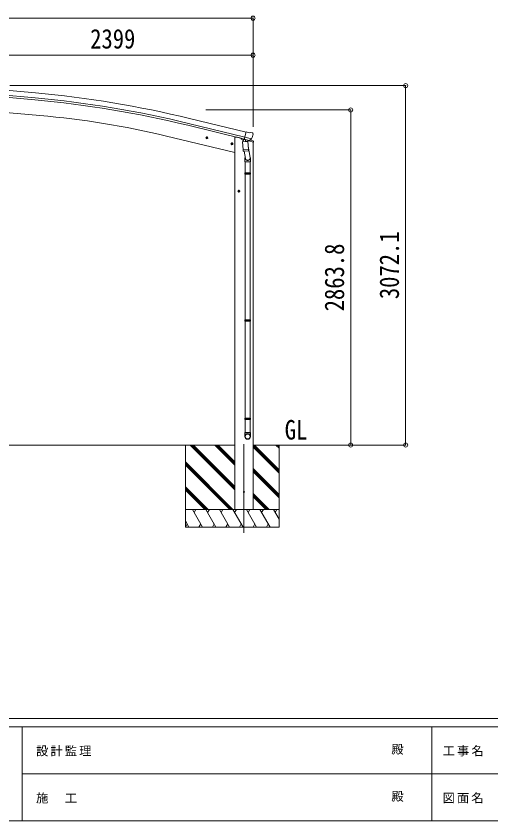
# Model space of a CAD drawing. Units: millimetres at full size. Extents: x -9783 to 33769, y -6828 to 6752.
# Drawn here: x -4022 to 36, y -6828 to 49 of the extents above; entities that cross this region are included whole.
import ezdxf
from ezdxf.enums import TextEntityAlignment as Align

# ---------------------------------------------------------------- set-up
doc = ezdxf.new("R2010")
doc.units = ezdxf.units.MM
doc.header["$LTSCALE"] = 35
doc.header["$PDMODE"] = 32
doc.header["$PDSIZE"] = 35
for name, color, linetype, lineweight in [('0-0_0', 7, 'Continuous', 9), ('0-1_本体', 4, 'Continuous', 9), ('0-2_部品', 7, 'Continuous', 9), ('0-8_PARTS2', 2, 'Continuous', 9), ('0-A_寸法', 6, 'Continuous', 9), ('F-0_240', 7, 'Continuous', 9)]:
    doc.layers.add(name, color=color, linetype=linetype, lineweight=lineweight)
doc.styles.add('ＭＳ ゴシック', font='')
doc.styles.get('ＭＳ ゴシック').set_extended_font_data('MS Gothic')

msp = doc.modelspace()

# ---------------------------------------------------------------- linework, layer by layer
at = {"layer": '0-0_0', "color": 6}
for p, q in [((-692.55, -3616.8), (-692.55, -544.7)), ((-1161.57, -753), (-1161.57, -3616.8))]:
    msp.add_line(p, q, dxfattribs=at)
at = {"layer": '0-0_0'}
for p, q in [((-2152.07, -3616.8), (-4474.17, -3616.8)), ((-2574.32, -3616.8), (-2574.32, -4316.8)), ((-2152.07, -3999.06), (-2534.34, -3616.8)), ((-2152.07, -3984.92), (-2520.2, -3616.8)), ((-2152.07, -3970.78), (-2506.05, -3616.8)), ((-2152.07, -3786.93), (-2322.21, -3616.8)), ((-2152.07, -3772.79), (-2308.06, -3616.8)), ((-2152.07, -3758.65), (-2293.92, -3616.8)), ((-1400.24, -3616.8), (-1996.57, -3616.8)), ((-1774.32, -3842.17), (-1996.57, -3619.92)), ((-1774.32, -3856.31), (-1996.57, -3634.07)), ((-1774.32, -3828.03), (-1985.55, -3616.8)), ((-1774.32, -3644.18), (-1801.71, -3616.8)), ((-1774.32, -3630.04), (-1787.56, -3616.8)), ((-1774.32, -3616.8), (-1774.32, -4316.8)), ((-2168.18, -4166.8), (-2574.32, -3760.66)), ((-2182.32, -4166.8), (-2574.32, -3774.8)), ((-2196.47, -4166.8), (-2574.32, -3788.95)), ((-1774.32, -4040.16), (-1996.57, -3817.91)), ((-1774.32, -4054.3), (-1996.57, -3832.05)), ((-1774.32, -4068.45), (-1996.57, -3846.2)), ((-2380.31, -4166.8), (-2574.32, -3972.79)), ((-2394.46, -4166.8), (-2574.32, -3986.94)), ((-2408.6, -4166.8), (-2574.32, -4001.08)), ((-1859.81, -4166.8), (-1996.57, -4030.04)), ((-1873.96, -4166.8), (-1996.57, -4044.19)), ((-1888.1, -4166.8), (-1996.57, -4058.33)), ((-2574.32, -4166.8), (-1774.32, -4166.8)), ((-2428.94, -4316.8), (-2515.54, -4166.8)), ((-2500.54, -4192.78), (-2485.54, -4166.8)), ((-2313.47, -4316.8), (-2400.07, -4166.8)), ((-2370.07, -4166.8), (-2385.07, -4192.78)), ((-2198, -4316.8), (-2284.6, -4166.8)), ((-2269.6, -4192.78), (-2254.6, -4166.8)), ((-2082.53, -4316.8), (-2169.13, -4166.8)), ((-2154.13, -4192.78), (-2139.13, -4166.8)), ((-1967.06, -4316.8), (-2053.66, -4166.8)), ((-2038.66, -4192.78), (-2023.66, -4166.8)), ((-1851.59, -4316.8), (-1938.19, -4166.8)), ((-1923.19, -4192.78), (-1908.19, -4166.8)), ((-1774.32, -4250.63), (-1822.72, -4166.8)), ((-1807.72, -4192.78), (-1792.72, -4166.8)), ((-2559.41, -4290.82), (-2574.41, -4316.8)), ((-2544.41, -4316.8), (-2574.32, -4264.99)), ((-1774.32, -4316.8), (-2574.32, -4316.8)), ((-2443.94, -4290.82), (-2458.94, -4316.8)), ((-2328.47, -4290.82), (-2343.47, -4316.8)), ((-2213, -4290.82), (-2228, -4316.8)), ((-2097.53, -4290.82), (-2112.53, -4316.8)), ((-1982.06, -4290.82), (-1997.06, -4316.8)), ((-1866.59, -4290.82), (-1881.59, -4316.8))]:
    msp.add_line(p, q, dxfattribs=at)
at = {"layer": '0-1_本体'}
for p, q in [((-3860.05, -649.84), (-4337.17, -606.54)), ((-3856.14, -606.8), (-4333.45, -563.48)), ((-3861.57, -666.56), (-4338.68, -623.26)), ((-3819.12, -800.08), (-4357.06, -753.02)), ((-2070.6, -1001.55), (-2553.64, -883.93)), ((-2549.67, -867.62), (-2066.66, -985.13)), ((-2056.6, -943.21), (-2539.45, -825.63)), ((-2152.07, -1116.8), (-2737.75, -976.19)), ((-2152.57, -986.8), (-2132.07, -986.8)), ((-2152.57, -986.8), (-2152.57, -4166.8)), ((-2132.07, -986.8), (-2098.56, -994.85)), ((-1996.57, -1026.51), (-1996.57, -4166.8))]:
    msp.add_line(p, q, dxfattribs=at)
for centre, radius, start, end in [((-4670.16, -9575.38), 9005.44, 76.31388, 84.81388), ((-4670.16, -9575.38), 8945.44, 76.31388, 84.81388), ((-4670.16, -9575.38), 8962.23, 76.31388, 84.81388), ((-4464.1, -8168.39), 7396.48, 76.50259, 84.99741)]:
    msp.add_arc(centre, radius, start, end, dxfattribs=at)
at = {"layer": '0-2_部品'}
for p, q in [((-2030.19, -947.47), (-2056.12, -941.25)), ((-2030.19, -947.47), (-2016.93, -944.78)), ((-2002.45, -947.96), (-2015.64, -944.8)), ((-1999.36, -950.21), (-1995.5, -956.51)), ((-1995.14, -958.79), (-1995.41, -959.94)), ((-2380.81, -992.98), (-2400.25, -988.31)), ((-2397.83, -988.9), (-2392.66, -983.45)), ((-2395.7, -996.09), (-2397.83, -988.9)), ((-2392.86, -1000.37), (-2388.19, -980.93)), ((-2392.66, -983.45), (-2385.36, -985.2)), ((-2385.36, -985.2), (-2383.23, -992.4)), ((-2098.56, -994.76), (-2098.56, -998.08)), ((-2075.84, -1007.48), (-2094.73, -1002.94)), ((-2086.27, -1024.65), (-2040.58, -1021.46)), ((-2081.59, -1091.49), (-2086.27, -1024.65)), ((-2071.85, -1002.88), (-2085.16, -1018.2)), ((-2085.16, -1018.2), (-2084.72, -1024.54)), ((-2070.91, -1002.82), (-2071.85, -1002.88)), ((-2067.82, -1005.29), (-2069.35, -1004.92)), ((-2031.12, -1014.1), (-2067.82, -1005.29)), ((-2009.19, -999.09), (-2066.7, -985.29)), ((-2061.87, -1007.11), (-2060.85, -1021.72)), ((-2033.66, -1016.11), (-2059.48, -1022.54)), ((-2042.35, -1018.28), (-2042.12, -1021.56)), ((-2040.58, -1021.46), (-2035.9, -1088.29)), ((-1994.01, -1027.12), (-2036.71, -1016.87)), ((-2028.75, -1014.57), (-2036.27, -1012.77)), ((-2032.96, -1014.33), (-2032.91, -1015.07)), ((-2029.59, -1014.47), (-2031.12, -1014.1)), ((-2026.04, -1014.01), (-2009.67, -999.51)), ((-2022.52, -1011.02), (-1996.31, -1017.31)), ((-1994.01, -1020.23), (-1994.01, -1027.12)), ((-2166.88, -1044.34), (-2186.33, -1039.67)), ((-2183.91, -1040.26), (-2178.74, -1034.81)), ((-2181.77, -1047.45), (-2183.91, -1040.26)), ((-2178.94, -1051.73), (-2174.27, -1032.28)), ((-2178.74, -1034.81), (-2171.44, -1036.56)), ((-2171.44, -1036.56), (-2169.31, -1043.76)), ((-2081.59, -1091.49), (-2035.9, -1088.29)), ((-2081.58, -1091.49), (-2080.69, -1104.18)), ((-2037.64, -1063.53), (-2021.72, -1159.7)), ((-2035.05, -1100.76), (-2035.92, -1088.29)), ((-2036.89, -1102.9), (-2078.59, -1105.81)), ((-2073.16, -1105.43), (-2062.43, -1169.02)), ((-2065.57, -1162.2), (-2065.57, -1196.86)), ((-2035.44, -1102.12), (-2035.44, -1102.12)), ((-2019.57, -1196.86), (-2019.57, -1162.51)), ((-2065.57, -1196.86), (-2019.57, -1196.86)), ((-2063.57, -1196.86), (-2063.57, -1290.86)), ((-2021.57, -1196.86), (-2021.57, -1290.86)), ((-2065.57, -1292.86), (-2064.57, -1290.86)), ((-2065.57, -1292.86), (-2019.57, -1292.86)), ((-2065.57, -1292.86), (-2065.57, -1300.86)), ((-2065.57, -1300.86), (-2019.57, -1300.86)), ((-2065.57, -1300.86), (-2064.57, -1302.86)), ((-2064.57, -1290.86), (-2020.57, -1290.86)), ((-2064.57, -1302.86), (-2020.57, -1302.86)), ((-2063.57, -1302.86), (-2063.57, -2547.05)), ((-2021.57, -1302.86), (-2021.57, -2547.05)), ((-2019.57, -1292.86), (-2020.57, -1290.86)), ((-2124.57, -1443.17), (-2118.07, -1439.41)), ((-2118.07, -1456.92), (-2118.07, -1436.92)), ((-2118.07, -1439.41), (-2111.57, -1443.17)), ((-2111.57, -1443.17), (-2111.57, -1450.67)), ((-2128.07, -1446.92), (-2108.07, -1446.92)), ((-2111.57, -1450.67), (-2118.07, -1454.43)), ((-2065.57, -2549.05), (-2064.57, -2547.05)), ((-2065.57, -2549.05), (-2019.57, -2549.05)), ((-2065.57, -2549.05), (-2065.57, -2557.05)), ((-2065.57, -2557.05), (-2019.57, -2557.05)), ((-2065.57, -2557.05), (-2064.57, -2559.05)), ((-2064.57, -2547.05), (-2020.57, -2547.05)), ((-2064.57, -2559.05), (-2020.57, -2559.05)), ((-2063.57, -2559.05), (-2063.57, -3387.23)), ((-2021.57, -2559.05), (-2021.57, -3387.23)), ((-2019.57, -2549.05), (-2020.57, -2547.05)), ((-2065.57, -3389.23), (-2064.57, -3387.23)), ((-2065.57, -3389.23), (-2019.57, -3389.23)), ((-2065.57, -3389.23), (-2065.57, -3397.23)), ((-2065.57, -3397.23), (-2019.57, -3397.23)), ((-2065.57, -3397.23), (-2064.57, -3399.23)), ((-2064.57, -3387.23), (-2020.57, -3387.23)), ((-2064.57, -3399.23), (-2020.57, -3399.23)), ((-2063.57, -3399.23), (-2063.57, -3509.23)), ((-2021.57, -3399.23), (-2021.57, -3509.23)), ((-2019.57, -3389.23), (-2020.57, -3387.23)), ((-2065.57, -3543.37), (-2065.57, -3509.23)), ((-2065.57, -3509.23), (-2019.57, -3509.23)), ((-2019.57, -3543.37), (-2019.57, -3509.23))]:
    msp.add_line(p, q, dxfattribs=at)
for points in [[(-2061.55, -1006.7), (-2071.28, -1004.36), (-2056.12, -941.25)], [(-2383.23, -992.4), (-2388.4, -997.85), (-2395.7, -996.09)], [(-2061.55, -1006.7), (-2061.32, -1006.85), (-2036.55, -1012.8), (-2036.27, -1012.77)], [(-2008.92, -998.52), (-2009.51, -999.36), (-2009.67, -999.51)], [(-2169.31, -1043.76), (-2174.48, -1049.2), (-2181.77, -1047.45)], [(-2019.57, -1292.86), (-2019.57, -1300.86), (-2020.57, -1302.86)], [(-2118.07, -1454.43), (-2124.57, -1450.67), (-2124.57, -1443.17)], [(-2019.57, -2549.05), (-2019.57, -2557.05), (-2020.57, -2559.05)], [(-2019.57, -3389.23), (-2019.57, -3397.23), (-2020.57, -3399.23)]]:
    msp.add_lwpolyline(points, dxfattribs=at)
for centre, radius in [((-2390.53, -990.65), 8.5), ((-2390.53, -990.65), 7.7), ((-2390.53, -990.65), 6.5), ((-2176.61, -1042.01), 8.5), ((-2176.61, -1042.01), 7.7), ((-2176.61, -1042.01), 6.5), ((-2118.07, -1446.92), 8.5), ((-2118.07, -1446.92), 7.7), ((-2118.07, -1446.92), 6.5)]:
    msp.add_circle(centre, radius, dxfattribs=at)
at = {"layer": '0-2_部品', "color": 4}
msp.add_circle((-2074.57, -4016.8), 4.5, dxfattribs=at)
at = {"layer": '0-2_部品'}
for centre, radius, start, end in [((-2016.34, -947.72), 3, 76.5, 101.5), ((-2192.22, -912.69), 202.4, 334.90875, 346.5), ((-2003.62, -952.83), 5, 31.5, 76.5), ((-2093.56, -998.08), 5, 180, 256.5), ((-2069.24, -1004.43), 0.5, 221.23754, 256.5), ((-2062.47, -1007.19), 0.604, 7.79405, 79.40158), ((-2059.83, -1021.57), 1.03, 188.03431, 289.96103), ((-2033.9, -1015.14), 1, 284, 4), ((-2032.46, -1014.29), 0.5, 76.5, 184), ((-2029.47, -1013.98), 0.5, 256.5, 291.76246), ((-1997.01, -1020.23), 3, 0, 76.5), ((-2078.73, -1103.82), 2, 190.53157, 274), ((-2037.03, -1100.9), 2, 274, 322.59038), ((-2036.99, -1100.93), 1.95, 322.52234, 4.95983), ((-2049.57, -1162.51), 30, 0, 2.54858)]:
    msp.add_arc(centre, radius, start, end, dxfattribs=at)
for centre, major_axis, ratio, start_param, end_param in [((-1998.06, -958.08), (1.57, -2.57), 0.99628, 0.7835347, 1.5707963), ((-2028.06, -1011.65), (0.73, -2.92), 0.997631, 5.8041905, 5.8929484), ((-2028.09, -1011.52), (-2.63, 3.16), 0.650902, 2.1145521, 2.1873627), ((-2028.03, -1011.75), (0.73, -2.92), 0.997631, 5.965759, 6.7621801), ((-2042.57, -1162.2), (-23, 0), 0.996195, 6.0000678, 10.0103449), ((-2042.57, -1162.2), (-21, 0), 0.996195, 0.3319459, 3.3482706), ((-2042.57, -3541.63), (23, 0), 0.996195, 6.2831853, 9.424778), ((-2042.57, -3543.37), (23, 0), 0.996195, 6.2831853, 9.424778), ((-2042.57, -3543.37), (0, -23.43), 0.981806, 4.712389, 7.8539816)]:
    msp.add_ellipse(centre, major_axis=major_axis, ratio=ratio, start_param=start_param, end_param=end_param, dxfattribs=at)
msp.add_ellipse((-2042.57, -3543.37), major_axis=(-21, 0), ratio=0.996195, dxfattribs=at)
at = {"layer": '0-8_PARTS2'}
msp.add_line((-2074.57, -3607.59), (-2074.57, -4366.8), dxfattribs=at)
at = {"layer": '0-A_寸法'}
for p, q in [((-6810.57, 31.56), (-1996.57, 31.56)), ((-1996.57, 31.56), (-1996.57, -897.29)), ((-4395.57, -285.06), (-1996.57, -285.06)), ((-1996.57, -285.06), (-1996.57, -506.07)), ((-692.55, -544.7), (-4076.35, -544.7)), ((-1161.57, -753), (-2400.16, -753)), ((-1161.57, -3616.8), (-1490.39, -3616.8)), ((-692.55, -3616.8), (-1161.57, -3616.8))]:
    msp.add_line(p, q, dxfattribs=at)
for p in [(-1996.57, 31.56), (-1996.57, -285.06), (-692.55, -544.7), (-1161.57, -753), (-1161.57, -3616.8), (-692.55, -3616.8)]:
    msp.add_point(p, dxfattribs=at)
at = {"layer": 'F-0_240', "color": 5}
for p, q in [((-9783.03, -5953.1), (9396.97, -5953.1)), ((-9783.03, -6023.1), (6285.75, -6023.1)), ((-3969.25, -6023.1), (-3969.25, -6828.1)), ((-469.25, -6023.1), (-469.25, -6828.1)), ((-3969.25, -6425.6), (3205.75, -6425.6)), ((-9783.03, -6828.1), (9396.97, -6828.1))]:
    msp.add_line(p, q, dxfattribs=at)

# ---------------------------------------------------------------- texts
at = {"layer": '0-0_0', "style": 'ＭＳ ゴシック', "width": 0.85}
msp.add_text('GL', height=166.8, dxfattribs=at).set_placement((-1726.18, -3619.24), align=Align.BOTTOM_LEFT)
at = {"layer": '0-A_寸法', "color": 7, "style": 'ＭＳ ゴシック', "width": 0.85}
msp.add_text('2399', height=166.8, dxfattribs=at).set_placement((-3388.57, -278.06), align=Align.BOTTOM_LEFT)
for s, p in [('3072.1', (-699.55, -2369.5)), ('2863.8', (-1168.57, -2473.65))]:
    msp.add_text(s, height=166.8, rotation=90, dxfattribs=at).set_placement(p, align=Align.BOTTOM_LEFT)
at = {"layer": 'F-0_240', "style": 'ＭＳ ゴシック'}
for p in [(-814.24, -6276.85), (-814.24, -6679.35)]:
    msp.add_text('殿', height=76.98, dxfattribs=at).set_placement(p, align=Align.BOTTOM_LEFT)
at = {"layer": 'F-0_240', "char_height": 76.98, "attachment_point": 7, "style": 'ＭＳ ゴシック'}
for s, insert in [('\\T1.17;設計監理', (-3851.04, -6276.85)), ('\\T1.17;工事名', (-376.96, -6276.85)), ('\\T1.17;施\u3000工', (-3851.04, -6679.35)), ('\\T1.17;図面名', (-376.96, -6679.35))]:
    msp.add_mtext(s, dxfattribs=dict(at, insert=insert))

doc.saveas('drawing.dxf')
